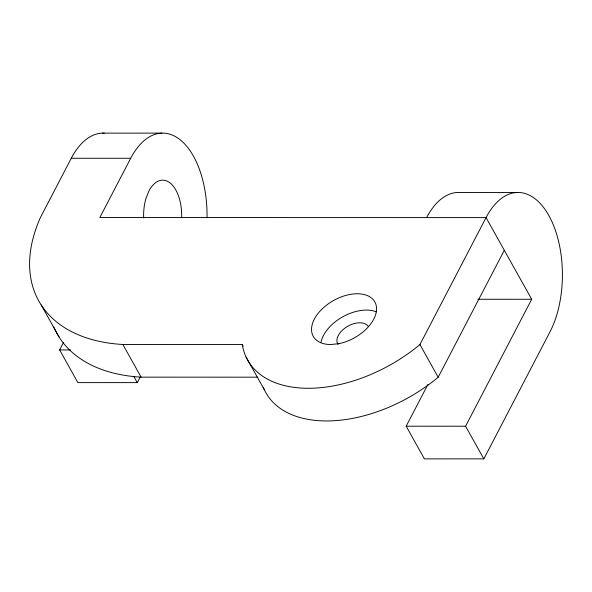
<?xml version="1.0" encoding="UTF-8"?>
<svg xmlns="http://www.w3.org/2000/svg" width="592" height="592" viewBox="0 0 592 592"><rect width="100%" height="100%" fill="white"/><g stroke="black" fill="none" stroke-linecap="round" stroke-linejoin="round"><path stroke-width="0.89" d="M104.222 133.126A82.325 44.407 -90 0 0 71.277 158.264L40.426 217.501A188.907 114.478 -29.2 0 0 122.862 344.485L141.118 377.148L257.794 377.178M207.037 217.545A82.325 44.407 -90 0 0 179.805 139.505A82.325 44.407 -90 0 0 130.691 158.279L99.841 217.516L486.047 217.612A82.325 44.407 -90 0 1 548.843 215.532A82.325 44.407 -90 0 1 549.946 331.942L483.842 458.881L424.427 458.874L406.171 426.203L427.92 384.437M140.267 376.919L137.3 382.624L77.885 382.61L59.629 349.946L63.462 342.576M263.299 387.309A121.915 73.874 -29.2 0 0 438.198 377.222L419.943 344.551L486.047 217.612L531.69 299.271L465.586 426.218L483.842 458.881M438.198 377.222L504.303 250.275M102.446 133.119L161.86 133.126M71.277 158.264L130.691 158.279M517.216 192.459L457.801 192.444A82.325 44.407 -90 0 0 426.632 217.597M477.759 299.263L531.69 299.271M122.862 344.485L242.298 344.514A121.915 73.874 -29.2 0 0 419.943 344.551M59.629 349.946L70.596 349.946M406.171 426.203L465.586 426.218M242.298 344.514L243.186 346.105M246.057 357.013L264.313 389.677M133.733 376.253L137.3 382.624M41.174 304.924L59.429 337.588M141.118 377.148A188.907 114.478 -29.2 0 1 53.82 327.065M181.64 217.575A35.283 19.033 -90 0 0 170.304 183.143A35.283 19.033 -90 0 0 148.947 190.942L145.995 198.35A35.283 19.033 -90 0 0 143.649 217.908M337.988 344.448A17.642 10.693 -29.2 0 1 347.341 326.495A17.642 10.693 -29.2 0 1 368.35 326.503M321.049 342.043A35.283 21.379 -29.2 0 1 343.227 316.542A35.283 21.379 -29.2 0 1 376.327 311.843M338.957 343.671L330.817 344.529A35.283 21.379 -29.2 0 1 322.707 308.41A35.283 21.379 -29.2 0 1 375.298 302.83A35.283 21.379 -29.2 0 1 338.957 343.671"/></g></svg>
